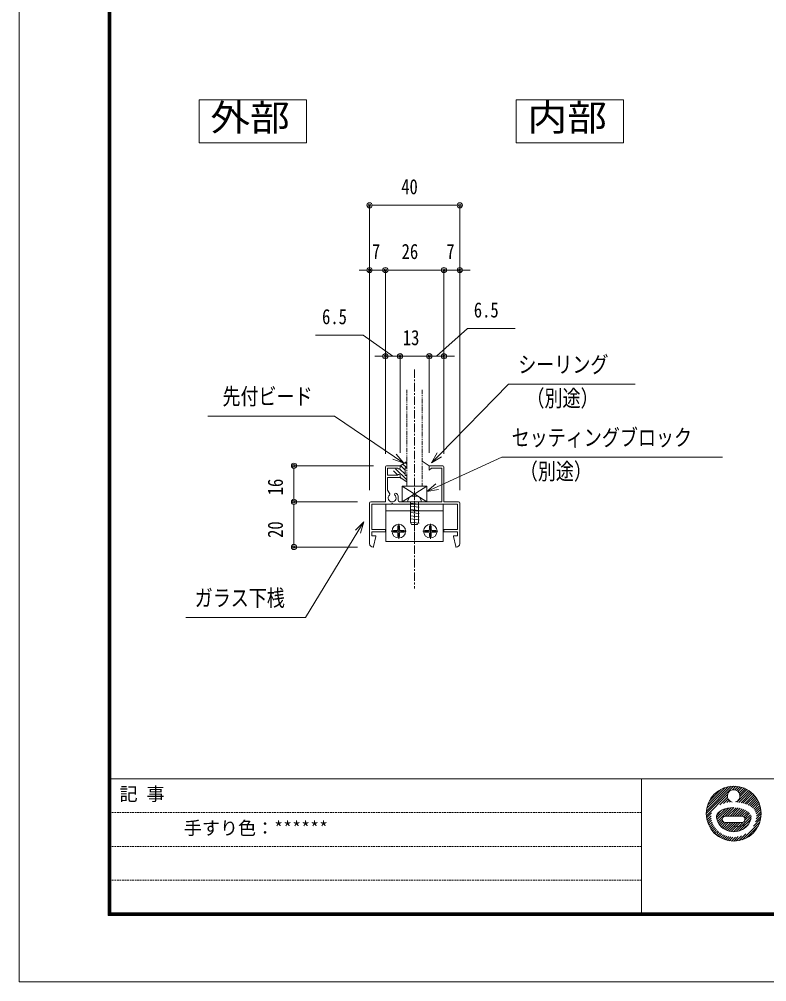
# Model space of a CAD drawing. Units: millimetres, scale not verified, with parts at other scales. Extents: x -3580 to 3580, y -1188 to 1188.
# Drawn here: x 216 to 879, y -1188 to -335 of the extents above; entities that cross this region are included whole.
import ezdxf
from ezdxf.enums import TextEntityAlignment as Align

# ---------------------------------------------------------------- set-up
doc = ezdxf.new("R2010")
doc.units = ezdxf.units.MM
doc.header["$LTSCALE"] = 6
for name, pattern in [('USER1', [2, 1.25, -0.25, 0.25, -0.25]), ('USER2', [1.25, 0.625, -0.125, 0.125, -0.125, 0.125, -0.125]), ('USER3', [0.375, 0.25, -0.125])]:
    doc.linetypes.add(name, pattern=pattern)
for name, color, linetype, lineweight in [('0-0_0', 7, 'Continuous', 18), ('0-1_DEFPOINTS', 7, 'Continuous', 18), ('0-3_アンカー', 4, 'USER3', 18), ('0-4_WAKU', 7, 'Continuous', 18), ('0-5_6_U+FF8A_U+FF6F_U+FF81_U+FF9D_U+FF78_U+FF9E', 4, 'Continuous', 18), ('0-6_51破線_U+FF71_U+FF99_U+FF90', 3, 'USER3', 18), ('0-8_3中心線', 2, 'USER1', 18), ('0-9_41_U+FF71_U+FF99_U+FF90', 6, 'Continuous', 18), ('0-A_1手摺寸法', 3, 'Continuous', 18), ('0-B_42_U+FF71_U+FF99_U+FF90部品', 6, 'Continuous', 18), ('0-C_P4-12', 7, 'Continuous', 18), ('0-D_CYAN', 4, 'Continuous', 18), ('0-E_2a', 1, 'USER2', 18)]:
    doc.layers.add(name, color=color, linetype=linetype, lineweight=lineweight)
doc.layers.add('0-2_MOJI', color=7, linetype='Continuous')
doc.styles.add('ＭＳ ゴシック', font='')
doc.styles.get('ＭＳ ゴシック').set_extended_font_data('MS Gothic')

msp = doc.modelspace()

# ---------------------------------------------------------------- linework, layer by layer
at = {"layer": '0-0_0', "lineweight": 9}
for p, q in [((528.846, -499.741), (531.146, -499.741)), ((604.246, -499.741), (601.946, -499.741)), ((524.246, -557.172), (521.946, -557.172)), ((542.846, -557.172), (545.146, -557.172)), ((542.846, -557.172), (545.146, -557.172)), ((590.246, -557.172), (587.946, -557.172)), ((590.246, -557.172), (587.946, -557.172)), ((608.846, -557.172), (611.146, -557.172)), ((538.246, -633.519), (535.946, -633.519)), ((551.246, -633.519), (548.946, -633.519)), ((555.846, -633.519), (558.146, -633.519)), ((577.246, -633.519), (574.946, -633.519)), ((581.846, -633.519), (584.146, -633.519)), ((594.846, -633.519), (597.146, -633.519)), ((556.923, -728.208), (548.64, -722.606)), ((581.524, -728.088), (588.512, -720.934)), ((459.456, -732.945), (459.456, -735.245)), ((577.43, -753.32), (586.528, -749.169)), ((459.456, -760.345), (459.456, -758.045)), ((459.456, -764.945), (459.456, -767.245)), ((521.43, -780.421), (516.215, -788.954)), ((459.456, -800.345), (459.456, -798.045))]:
    msp.add_line(p, q, dxfattribs=at)
at = {"layer": '0-0_0'}
for p, q in [((825.218, -1038.897), (849.476, -1014.64)), ((825.329, -1036.665), (847.244, -1014.751)), ((825.698, -1034.174), (844.753, -1015.12)), ((848.328, -1017.909), (851.519, -1014.718)), ((850.508, -1017.85), (853.413, -1014.945)), ((852.098, -1018.381), (855.183, -1015.297)), ((825.297, -1040.94), (844.157, -1022.08)), ((826.469, -1031.282), (841.861, -1015.891)), ((828.062, -1027.568), (838.147, -1017.483)), ((852.32, -1028.766), (862.639, -1018.447)), ((853.345, -1019.256), (856.847, -1015.754)), ((854.23, -1028.977), (863.9, -1019.307)), ((854.299, -1020.423), (858.417, -1016.305)), ((854.933, -1021.911), (859.901, -1016.942)), ((855.086, -1023.879), (861.307, -1017.658)), ((856.046, -1029.283), (865.094, -1020.235)), ((857.773, -1029.677), (866.222, -1021.228)), ((859.412, -1030.159), (867.284, -1022.288)), ((860.965, -1030.728), (868.28, -1023.413)), ((837.22, -1031.138), (844.098, -1024.261)), ((840.59, -1029.889), (844.629, -1025.851)), ((843.374, -1029.227), (845.503, -1027.097)), ((845.865, -1028.857), (846.671, -1028.051)), ((862.428, -1031.386), (869.21, -1024.604)), ((863.798, -1032.138), (870.073, -1025.863)), ((865.067, -1032.989), (870.865, -1027.192)), ((866.228, -1033.95), (871.583, -1028.594)), ((867.266, -1035.033), (872.223, -1030.076)), ((868.165, -1036.256), (872.778, -1031.642)), ((825.524, -1042.834), (829.947, -1038.411)), ((834.343, -1042.5), (842.136, -1034.708)), ((834.471, -1040.251), (838.525, -1036.197)), ((834.688, -1044.277), (844.899, -1034.066)), ((835.22, -1045.866), (847.322, -1033.764)), ((842.038, -1041.169), (849.53, -1033.677)), ((844.169, -1041.16), (851.582, -1033.747)), ((846.287, -1041.163), (853.499, -1033.95)), ((848.405, -1041.166), (855.299, -1034.273)), ((850.523, -1041.17), (856.987, -1034.705)), ((852.641, -1041.173), (858.568, -1035.246)), ((854.759, -1041.177), (860.038, -1035.897)), ((856.884, -1041.172), (861.39, -1036.667)), ((858.381, -1041.797), (862.608, -1037.569)), ((859.216, -1045.205), (864.507, -1039.914)), ((859.27, -1043.029), (863.665, -1038.634)), ((868.896, -1037.646), (873.24, -1033.302)), ((869.413, -1039.25), (873.595, -1035.068)), ((869.434, -1043.471), (873.913, -1038.993)), ((869.618, -1041.166), (873.828, -1036.956)), ((825.875, -1044.604), (829.511, -1040.969)), ((826.332, -1046.268), (829.63, -1042.97)), ((826.884, -1047.838), (829.937, -1044.785)), ((827.521, -1049.323), (830.394, -1046.45)), ((828.236, -1050.728), (830.976, -1047.989)), ((829.026, -1052.06), (831.667, -1049.419)), ((835.905, -1047.302), (839.448, -1043.759)), ((836.722, -1048.607), (839.825, -1045.504)), ((837.657, -1049.793), (840.889, -1046.561)), ((838.704, -1050.867), (842.637, -1046.934)), ((839.859, -1051.834), (844.761, -1046.932)), ((841.123, -1052.691), (846.884, -1046.93)), ((842.096, -1046.935), (856.942, -1046.919)), ((842.452, -1041.157), (856.946, -1041.18)), ((842.499, -1053.437), (849.008, -1046.927)), ((843.995, -1054.062), (851.131, -1046.925)), ((845.625, -1054.553), (853.255, -1046.923)), ((847.411, -1054.888), (855.379, -1046.921)), ((849.393, -1055.027), (857.717, -1046.704)), ((851.644, -1054.898), (864.862, -1041.68)), ((854.337, -1054.326), (864.464, -1044.199)), ((857.145, -1062.124), (872.703, -1046.567)), ((858.232, -1052.552), (862.864, -1047.921)), ((867.123, -1050.026), (873.453, -1043.695)), ((868.812, -1046.215), (873.81, -1041.217)), ((829.885, -1053.322), (832.456, -1050.751)), ((830.813, -1054.516), (833.336, -1051.992)), ((831.807, -1055.643), (834.303, -1053.147)), ((832.866, -1056.705), (835.354, -1054.218)), ((833.991, -1057.701), (836.486, -1055.206)), ((835.182, -1058.632), (837.701, -1056.113)), ((836.441, -1059.494), (838.998, -1056.937)), ((837.77, -1060.286), (840.382, -1057.674)), ((854.274, -1062.875), (860.326, -1056.822)), ((860.808, -1060.583), (871.162, -1050.229)), ((839.173, -1061.005), (841.859, -1058.318)), ((840.654, -1061.645), (843.437, -1058.862)), ((842.221, -1062.2), (845.125, -1059.296)), ((843.881, -1062.661), (846.94, -1059.602)), ((845.646, -1063.017), (848.909, -1059.754)), ((847.535, -1063.249), (851.074, -1059.71)), ((849.571, -1063.334), (853.511, -1059.395)), ((851.795, -1063.232), (856.385, -1058.642))]:
    msp.add_line(p, q, dxfattribs=at)
for points in [[(588.512, -720.934), (649.719, -658.271), (762.018, -658.271)], [(548.64, -722.606), (495.314, -686.542), (383.014, -686.542)], [(586.528, -749.169), (643.835, -723.022), (839.455, -723.022)], [(516.215, -788.954), (469.61, -865.208), (363.576, -865.208)]]:
    msp.add_lwpolyline(points, dxfattribs=at)
at = {"layer": '0-0_0', "lineweight": 9}
for points in [[(550.141, -720.387), (556.923, -728.208), (547.139, -724.826)], [(586.595, -719.062), (581.524, -728.088), (590.429, -722.806)], [(585.415, -746.731), (577.43, -753.32), (587.64, -751.607)], [(518.501, -790.351), (521.43, -780.421), (513.929, -787.557)]]:
    msp.add_lwpolyline(points, dxfattribs=at)
for centre, radius in [((526.546, -499.741), 2.3), ((526.546, -499.741), 1.15), ((606.546, -499.741), 2.3), ((606.546, -499.741), 1.15), ((526.546, -557.172), 2.3), ((526.546, -557.172), 1.15), ((540.546, -557.172), 2.3), ((540.546, -557.172), 2.3), ((540.546, -557.172), 1.15), ((540.546, -557.172), 1.15), ((592.546, -557.172), 2.3), ((592.546, -557.172), 2.3), ((592.546, -557.172), 1.15), ((592.546, -557.172), 1.15), ((606.546, -557.172), 2.3), ((606.546, -557.172), 1.15), ((540.546, -633.519), 2.3), ((553.546, -633.519), 2.3), ((553.546, -633.519), 2.3), ((579.546, -633.519), 2.3), ((579.546, -633.519), 2.3), ((592.546, -633.519), 2.3), ((540.546, -633.519), 1.15), ((553.546, -633.519), 1.15), ((553.546, -633.519), 1.15), ((579.546, -633.519), 1.15), ((579.546, -633.519), 1.15), ((592.546, -633.519), 1.15), ((459.456, -730.645), 2.3), ((459.456, -730.645), 1.15), ((459.456, -762.645), 2.3), ((459.456, -762.645), 2.3), ((459.456, -762.645), 1.15), ((459.456, -762.645), 1.15), ((459.456, -802.645), 2.3), ((459.456, -802.645), 1.15)]:
    msp.add_circle(centre, radius, dxfattribs=at)
at = {"layer": '0-0_0'}
msp.add_circle((849.565, -1038.987), 24.347, dxfattribs=at)
for centre, radius, start, end in [((849.565, -1023.318), 5.548, 285.3155, 255.16293), ((842.328, -1044.049), 2.895, 87.54282, 274.72211), ((856.561, -1044.049), 2.895, 262.56243, 97.44259)]:
    msp.add_arc(centre, radius, start, end, dxfattribs=at)
for centre, major_axis, ratio, start_param, end_param in [((849.565, -1040.915), (-15.319, 0), 0.92126, 6.2828981, 9.4250652), ((849.527, -1042.121), (-15.439, 0), 0.546875, 4.7098907, 6.1394595), ((849.604, -1042.121), (15.439, 0), 0.546875, 4.7098907, 6.1394595)]:
    msp.add_ellipse(centre, major_axis=major_axis, ratio=ratio, start_param=start_param, end_param=end_param, dxfattribs=at)
at = {"layer": '0-1_DEFPOINTS', "color": 5}
for p, q in [((215.776, 1187.987), (215.776, -1188.013)), ((215.776, -1188.013), (3579.776, -1188.013))]:
    msp.add_line(p, q, dxfattribs=at)
at = {"layer": '0-3_アンカー', "linetype": 'Continuous'}
for p, q in [((559.546, -732.52), (558.011, -732.52)), ((558.011, -732.52), (558.011, -739.17)), ((559.546, -739.17), (558.011, -739.17))]:
    msp.add_line(p, q, dxfattribs=at)
at = {"layer": '0-4_WAKU'}
for p, q in [((294.576, 1133.187), (294.576, -1129.213)), ((295.176, 1132.587), (295.176, -1128.613)), ((295.776, 1131.987), (295.776, -1128.013)), ((296.376, 1131.387), (296.376, -1127.413)), ((296.976, 1130.787), (296.976, -1126.813)), ((295.776, -1008.013), (3495.776, -1008.013)), ((767.776, -1008.013), (767.776, -1128.013)), ((294.576, -1129.213), (3496.976, -1129.213)), ((295.176, -1128.613), (3496.376, -1128.613)), ((295.776, -1128.013), (3495.776, -1128.013)), ((296.376, -1127.413), (3495.176, -1127.413)), ((296.976, -1126.813), (3494.576, -1126.813))]:
    msp.add_line(p, q, dxfattribs=at)
at = {"layer": '0-4_WAKU', "linetype": 'USER3'}
for p, q in [((295.776, -1038.013), (767.776, -1038.013)), ((295.776, -1068.013), (767.776, -1068.013)), ((295.776, -1098.013), (767.776, -1098.013))]:
    msp.add_line(p, q, dxfattribs=at)
at = {"layer": '0-5_6_U+FF8A_U+FF6F_U+FF81_U+FF9D_U+FF78_U+FF9E'}
for p, q in [((549.592, -733.258), (559.546, -743.212)), ((551.592, -732.645), (550.415, -732.645)), ((553.068, -733.198), (558.011, -738.141)), ((553.546, -730.645), (559.546, -726.845)), ((553.546, -730.645), (553.546, -732.345)), ((553.855, -730.449), (558.011, -734.605)), ((556.019, -729.078), (559.461, -732.52)), ((558.184, -727.708), (559.546, -729.069)), ((559.546, -726.845), (559.546, -732.52)), ((547.866, -735.067), (551.667, -738.868)), ((551.592, -739.045), (550.415, -739.045)), ((553.546, -740.747), (554.358, -741.56)), ((559.039, -739.17), (559.546, -739.676)), ((559.546, -739.17), (559.546, -744.845)), ((568.43, -757.645), (564.43, -757.645)), ((560.43, -761.645), (560.43, -762.245)), ((572.03, -762.645), (560.83, -762.645)), ((570.43, -764.771), (562.43, -763.832)), ((570.43, -764.771), (562.43, -763.832)), ((570.43, -767.405), (562.43, -766.467)), ((570.43, -767.405), (562.43, -766.467)), ((562.93, -762.645), (562.93, -780.645)), ((569.93, -762.645), (569.93, -780.645)), ((572.43, -761.645), (572.43, -762.245)), ((570.43, -770.224), (562.43, -769.286)), ((570.43, -770.224), (562.43, -769.286)), ((570.43, -773.043), (562.43, -772.105)), ((570.43, -773.043), (562.43, -772.105)), ((570.43, -775.863), (562.43, -774.924)), ((570.43, -775.863), (562.43, -774.924)), ((551.689, -783.837), (551.689, -786.895)), ((553.189, -783.837), (551.689, -783.837)), ((552.439, -795.245), (552.439, -782.045)), ((553.189, -783.837), (553.189, -786.895)), ((570.43, -778.682), (562.43, -777.743)), ((570.43, -778.682), (562.43, -777.743)), ((570.43, -781.501), (562.43, -780.563)), ((570.43, -781.501), (562.43, -780.563)), ((562.93, -780.645), (563.758, -782.645)), ((569.101, -782.645), (563.758, -782.645)), ((569.93, -780.645), (569.101, -782.645)), ((579.689, -783.837), (579.689, -786.895)), ((579.689, -783.837), (581.189, -783.837)), ((580.439, -795.245), (580.439, -782.045)), ((581.189, -783.837), (581.189, -786.895)), ((545.839, -788.645), (559.039, -788.645)), ((550.689, -787.895), (547.631, -787.895)), ((547.631, -789.395), (547.631, -787.895)), ((550.689, -789.395), (547.631, -789.395)), ((551.689, -793.453), (551.689, -790.395)), ((553.189, -793.453), (551.689, -793.453)), ((553.189, -793.453), (553.189, -790.395)), ((554.189, -787.895), (557.247, -787.895)), ((554.189, -789.395), (557.247, -789.395)), ((557.247, -789.395), (557.247, -787.895)), ((587.039, -788.645), (573.839, -788.645)), ((578.689, -787.895), (575.631, -787.895)), ((575.631, -789.395), (575.631, -787.895)), ((578.689, -789.395), (575.631, -789.395)), ((579.689, -793.453), (579.689, -790.395)), ((579.689, -793.453), (581.189, -793.453)), ((581.189, -793.453), (581.189, -790.395)), ((582.189, -787.895), (585.247, -787.895)), ((582.189, -789.395), (585.247, -789.395)), ((585.247, -789.395), (585.247, -787.895))]:
    msp.add_line(p, q, dxfattribs=at)
msp.add_lwpolyline([(553.546, -739.345), (553.546, -741.045), (559.546, -744.845)], dxfattribs=at)
for centre in [(552.439, -788.645), (580.439, -788.645)]:
    msp.add_circle(centre, 6, dxfattribs=at)
for centre, radius, start, end in [((552.546, -732.345), 1, 197.4576, 0), ((552.546, -739.345), 1, 0, 162.5424), ((564.43, -761.645), 4, 90, 180), ((568.43, -761.645), 4, 0, 90), ((560.83, -762.245), 0.4, 180, 270), ((572.03, -762.245), 0.4, 270, 0), ((550.689, -786.895), 1, 270, 0), ((550.689, -790.395), 1, 0, 90), ((554.189, -786.895), 1, 180, 270), ((554.189, -790.395), 1, 90, 180), ((578.689, -786.895), 1, 270, 0), ((578.689, -790.395), 1, 0, 90), ((582.189, -786.895), 1, 180, 270), ((582.189, -790.395), 1, 90, 180)]:
    msp.add_arc(centre, radius, start, end, dxfattribs=at)
at = {"layer": '0-6_51破線_U+FF71_U+FF99_U+FF90'}
msp.add_line((566.43, -750.66), (566.43, -788.967), dxfattribs=at)
at = {"layer": '0-8_3中心線'}
msp.add_line((566.43, -645.236), (566.43, -839.283), dxfattribs=at)
at = {"layer": '0-9_41_U+FF71_U+FF99_U+FF90'}
for p, q in [((540.546, -762.645), (540.546, -731.645)), ((540.546, -762.645), (540.546, -731.645)), ((542.303, -730.645), (541.546, -730.645)), ((542.303, -730.645), (553.546, -730.645)), ((542.546, -739.045), (542.546, -732.645)), ((542.546, -732.645), (551.592, -732.645)), ((553.546, -732.345), (553.546, -730.645)), ((579.546, -734.645), (579.546, -730.645)), ((579.546, -730.645), (591.546, -730.645)), ((579.546, -734.645), (579.546, -730.645)), ((579.546, -730.645), (591.546, -730.645)), ((579.546, -734.645), (581.546, -732.645)), ((581.546, -732.645), (590.546, -732.645)), ((590.546, -762.645), (590.546, -732.645)), ((590.546, -762.645), (590.546, -732.645)), ((592.546, -762.645), (592.546, -731.645)), ((592.546, -762.645), (592.546, -731.645)), ((542.546, -739.045), (551.592, -739.045)), ((542.546, -741.045), (553.546, -741.045)), ((542.546, -751.681), (542.546, -741.045)), ((542.546, -752.217), (542.546, -741.045)), ((553.546, -741.045), (553.546, -739.345)), ((544.407, -755.44), (542.546, -752.217)), ((526.546, -765.645), (526.546, -763.645)), ((526.546, -765.645), (526.546, -799.645)), ((529.546, -762.645), (527.546, -762.645)), ((545.946, -764.645), (528.546, -764.645)), ((540.546, -762.645), (529.546, -762.645)), ((540.546, -762.645), (529.546, -762.645)), ((546.208, -764.231), (545.946, -764.645)), ((546.208, -764.231), (545.946, -764.645)), ((546.884, -764.231), (547.146, -764.645)), ((546.884, -764.231), (547.146, -764.645)), ((566.546, -764.645), (547.146, -764.645)), ((566.546, -764.645), (547.146, -764.645)), ((566.546, -762.645), (553.894, -762.645)), ((566.546, -762.645), (553.894, -762.645)), ((566.546, -762.645), (590.546, -762.645)), ((566.546, -762.645), (590.546, -762.645)), ((566.546, -762.645), (590.546, -762.645)), ((566.546, -762.645), (590.546, -762.645)), ((566.546, -764.645), (604.546, -764.645)), ((581.146, -764.645), (604.546, -764.645)), ((592.546, -762.645), (603.546, -762.645)), ((592.546, -762.645), (603.546, -762.645)), ((603.546, -762.645), (605.546, -762.645)), ((604.546, -764.645), (604.546, -773.044)), ((604.546, -764.645), (604.546, -787.045)), ((606.546, -765.645), (606.546, -763.645)), ((606.546, -765.645), (606.546, -799.645)), ((528.546, -773.044), (528.546, -787.045)), ((606.546, -773.044), (606.546, -799.645)), ((528.546, -787.045), (540.546, -787.045)), ((528.546, -789.045), (540.546, -789.045)), ((528.546, -789.045), (540.546, -789.045)), ((528.546, -789.045), (528.546, -792.645)), ((528.546, -789.045), (528.546, -792.645)), ((528.546, -792.645), (531.546, -792.645)), ((532.146, -793.245), (530.146, -802.245)), ((540.546, -787.045), (540.546, -789.045)), ((540.546, -787.045), (540.546, -789.045)), ((592.546, -787.217), (592.718, -787.045)), ((592.546, -787.045), (592.546, -789.045)), ((592.546, -787.045), (592.546, -789.045)), ((604.546, -787.045), (592.546, -787.045)), ((604.546, -787.045), (592.546, -787.045)), ((604.546, -789.045), (592.546, -789.045)), ((604.546, -789.045), (592.546, -789.045)), ((600.946, -793.245), (602.946, -802.245))]:
    msp.add_line(p, q, dxfattribs=at)
for points in [[(579.546, -734.645), (581.546, -732.645), (590.546, -732.645)], [(528.546, -764.645), (528.546, -787.045), (540.546, -787.045)], [(551.946, -764.645), (547.146, -764.645), (553.146, -764.645)], [(604.546, -789.045), (604.546, -792.645), (601.546, -792.645)], [(604.546, -789.045), (604.546, -792.645), (601.678, -792.645)]]:
    msp.add_lwpolyline(points, dxfattribs=at)
for centre, radius, start, end in [((541.546, -731.645), 1, 90, 180), ((552.546, -732.345), 1, 197.4576, 0), ((591.546, -731.645), 1, 0, 90), ((552.546, -739.345), 1, 0, 162.5424), ((546.546, -759.145), 3.5, 132.75874, 47.24126), ((543.491, -755.841), 1, 312.75874, 23.62063), ((543.491, -755.841), 1, 312.75874, 23.62063), ((549.601, -755.841), 1, 47.24126, 227.24126), ((546.546, -759.145), 5.5, 348.46304, 47.24126), ((527.546, -763.645), 1, 90, 180), ((546.546, -764.445), 0.4, 32.33353, 147.66647), ((546.546, -764.445), 0.4, 32.33353, 147.66647), ((553.894, -760.645), 2, 168.46304, 270), ((553.894, -760.645), 2, 168.46304, 270), ((605.546, -763.645), 1, 0, 90), ((531.546, -793.245), 0.6, 0, 90), ((601.546, -793.245), 0.6, 90, 180), ((529.546, -799.645), 3, 180, 275.99682), ((603.546, -799.645), 3, 264.00318, 0), ((529.746, -802.245), 0.4, 286.47213, 360), ((603.346, -802.245), 0.4, 180, 253.52787)]:
    msp.add_arc(centre, radius, start, end, dxfattribs=at)
at = {"layer": '0-A_1手摺寸法'}
for p, q in [((526.546, -752.145), (526.546, -499.741)), ((531.146, -499.741), (601.946, -499.741)), ((606.546, -752.145), (606.546, -499.741)), ((521.946, -557.172), (517.346, -557.172)), ((526.546, -752.145), (526.546, -557.172)), ((526.546, -557.172), (540.546, -557.172)), ((540.546, -720.145), (540.546, -557.172)), ((540.546, -720.145), (540.546, -557.172)), ((545.146, -557.172), (587.946, -557.172)), ((545.146, -557.172), (549.746, -557.172)), ((587.946, -557.172), (583.346, -557.172)), ((592.546, -720.145), (592.546, -557.172)), ((592.546, -720.145), (592.546, -557.172)), ((592.546, -557.172), (606.546, -557.172)), ((606.546, -752.145), (606.546, -557.172)), ((611.146, -557.172), (615.746, -557.172)), ((535.946, -633.519), (531.346, -633.519)), ((540.546, -720.145), (540.546, -633.519)), ((553.546, -633.519), (540.546, -633.519)), ((553.546, -633.519), (540.546, -633.519)), ((548.946, -633.519), (544.346, -633.519)), ((553.546, -719.145), (553.546, -633.519)), ((553.546, -633.519), (579.546, -633.519)), ((553.546, -719.145), (553.546, -633.519)), ((558.146, -633.519), (562.746, -633.519)), ((574.946, -633.519), (570.346, -633.519)), ((579.546, -719.145), (579.546, -633.519)), ((579.546, -719.145), (579.546, -633.519)), ((579.546, -633.519), (592.546, -633.519)), ((579.546, -633.519), (592.546, -633.519)), ((584.146, -633.519), (588.746, -633.519)), ((592.546, -720.145), (592.546, -633.519)), ((597.146, -633.519), (601.746, -633.519)), ((530.046, -730.645), (459.456, -730.645)), ((459.456, -758.045), (459.456, -735.245)), ((577.43, -748.645), (555.43, -762.645)), ((555.43, -748.645), (577.43, -762.645)), ((515.93, -762.645), (459.456, -762.645)), ((515.93, -762.645), (459.456, -762.645)), ((459.456, -767.245), (459.456, -798.045)), ((515.93, -802.645), (459.456, -802.645))]:
    msp.add_line(p, q, dxfattribs=at)
for points in [[(586.046, -633.519), (613.264, -608.984), (655.606, -608.984)], [(547.046, -633.519), (520.979, -614.93), (478.637, -614.93)]]:
    msp.add_lwpolyline(points, dxfattribs=at)
msp.add_lwpolyline([(577.43, -748.645), (555.43, -748.645), (555.43, -762.645), (577.43, -762.645)], close=True, dxfattribs=at)
at = {"layer": '0-B_42_U+FF71_U+FF99_U+FF90部品'}
for p, q in [((540.939, -764.645), (540.939, -797.645)), ((591.939, -764.645), (591.939, -797.645)), ((591.939, -770.645), (540.939, -770.645)), ((591.939, -797.645), (540.939, -797.645))]:
    msp.add_line(p, q, dxfattribs=at)
at = {"layer": '0-C_P4-12'}
for p, q in [((375.324, -406.323), (375.324, -444.333)), ((656.565, -406.323), (656.565, -444.333))]:
    msp.add_line(p, q, dxfattribs=at)
for points in [[(375.324, -444.333), (470.65, -444.333), (470.65, -406.323), (375.324, -406.323)], [(656.565, -444.333), (751.891, -444.333), (751.891, -406.323), (656.565, -406.323)]]:
    msp.add_lwpolyline(points, dxfattribs=at)
at = {"layer": '0-D_CYAN'}
msp.add_line((579.546, -730.645), (573.146, -726.603), dxfattribs=at)
at = {"layer": '0-E_2a'}
msp.add_line((559.546, -748.645), (559.546, -663.439), dxfattribs=at)
msp.add_lwpolyline([(573.146, -663.439), (573.146, -748.645), (559.546, -748.645)], dxfattribs=at)

# ---------------------------------------------------------------- texts
at = {"layer": '0-0_0', "style": 'ＭＳ ゴシック', "width": 0.8}
for s, p in [('シーリング', (658.455, -652.569)), ('先付ビード', (396.017, -680.839)), ('（別途）', (665.689, -682.501)), ('セッティングブロック', (652.571, -717.32)), ('（別途）', (659.806, -747.252)), ('ガラス下桟', (371.418, -859.505))]:
    msp.add_text(s, height=14.66, dxfattribs=at).set_placement(p, align=Align.BOTTOM_LEFT)
at = {"layer": '0-2_MOJI', "style": 'ＭＳ ゴシック'}
for s, p in [('記 事', (304.77, -1030.975)), ('手すり色：******', (361.862, -1061.223))]:
    msp.add_text(s, height=11.73, dxfattribs=at).set_placement(p, align=Align.BOTTOM_LEFT)
at = {"layer": '0-A_1手摺寸法', "color": 7, "style": 'ＭＳ ゴシック', "width": 0.8}
for s, p in [('40', (554.63, -493.991)), ('7', (528.639, -551.422)), ('26', (554.98, -551.422)), ('7', (594.639, -551.422)), ('6.5', (619.014, -603.234)), ('6.5', (484.387, -609.18)), ('13', (556.032, -627.769))]:
    msp.add_text(s, height=13.49, dxfattribs=at).set_placement(p, align=Align.BOTTOM_LEFT)
for s, p in [('16', (453.706, -756.809)), ('20', (453.706, -794.561))]:
    msp.add_text(s, height=13.49, rotation=90, dxfattribs=at).set_placement(p, align=Align.BOTTOM_LEFT)
at = {"layer": '0-C_P4-12', "style": 'ＭＳ ゴシック', "width": 1.1}
for s, p in [('外部', (385.384, -440.701)), ('内部', (666.625, -440.7))]:
    msp.add_text(s, height=23.46, dxfattribs=at).set_placement(p, align=Align.BOTTOM_LEFT)

doc.saveas('drawing.dxf')
